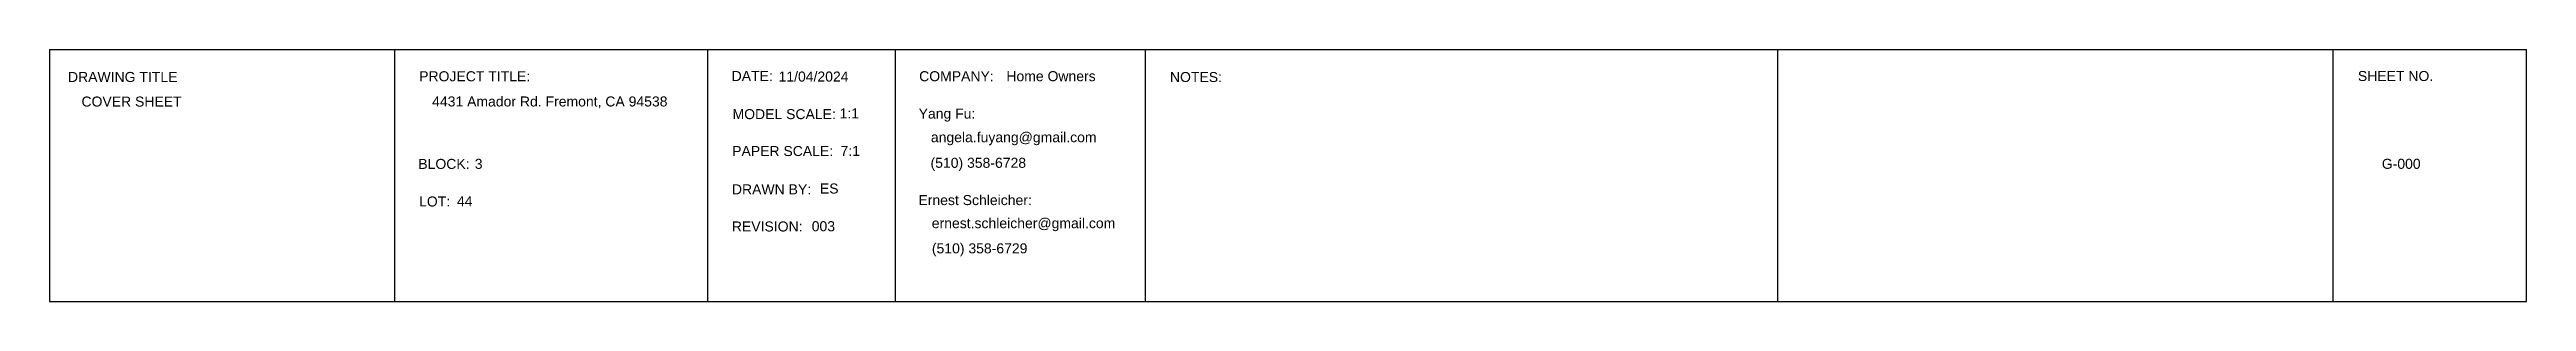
# Model space of a CAD drawing. Header units: inches. Extents: x 6 to 501, y 6 to 56.
import ezdxf

# ---------------------------------------------------------------- set-up
doc = ezdxf.new("R2010")
doc.units = ezdxf.units.IN
doc.header["$MEASUREMENT"] = 0
doc.layers.get('0').update_dxf_attribs({"color": 1})
doc.layers.add('Title Block', color=7, linetype='Continuous')
doc.layers.add('Title Block Text', color=7, linetype='Continuous')
doc.styles.get("Standard").update_dxf_attribs({"font": 'Arial.ttf', "height": 2})

msp = doc.modelspace()

# ---------------------------------------------------------------- linework, layer by layer
for p, q in [((6, 50.27), (6, 50.27)), ((6, 50.27), (6, 50.27)), ((6, 48), (6, 48)), ((6, 48), (6, 48))]:
    msp.add_line(p, q)
at = {"layer": 'Title Block'}
for p, q in [((6, 56.27), (6, 6)), ((6, 56.27), (501.14, 56.27)), ((74.98, 56.27), (74.98, 6)), ((137.55, 56.27), (137.55, 6)), ((175.04, 56.27), (175.04, 6)), ((224.99, 56.27), (224.99, 6)), ((351.49, 6), (351.49, 56.27)), ((462.52, 6), (462.52, 56.27)), ((501.14, 6), (501.14, 56.27))]:
    msp.add_line(p, q, dxfattribs=at)
at = {"layer": 'Title Block', "lineweight": -3}
msp.add_line((6, 6), (501.14, 6), dxfattribs=at)

# ---------------------------------------------------------------- texts
at = {"layer": 'Title Block Text'}
for s, p in [('DRAWING TITLE', (9.69, 49.81)), ('PROJECT TITLE:', (79.89, 49.95)), ('DATE:', (142.35, 50)), ('11/04/2024', (151.73, 49.89)), ('COMPANY:', (179.84, 49.96)), ('Home Owners', (197.27, 49.97)), ('NOTES:', (229.97, 49.8)), ('SHEET NO.', (467.44, 50)), ('COVER SHEET', (12.38, 44.9)), ('4431 Amador Rd. Fremont, CA 94538', (82.48, 44.92)), ('MODEL SCALE:', (142.53, 42.39)), ('1:1', (163.92, 42.54)), ('Yang Fu:', (179.73, 42.5)), ('angela.fuyang@gmail.com', (182.18, 37.78)), ('PAPER SCALE:', (142.46, 35.02)), ('7:1', (164.11, 35.05)), ('(510) 358-6728', (182.11, 32.67)), ('BLOCK:', (79.72, 32.45)), ('3', (91, 32.46)), ('G-000', (472.22, 32.47)), ('LOT:', (79.87, 24.95)), ('44', (87.45, 25.01)), ('DRAWN BY:', (142.41, 27.37)), ('ES', (160, 27.54)), ('Ernest Schleicher:', (179.69, 25.23)), ('REVISION:', (142.4, 19.96)), ('003', (158.36, 20.01)), ('ernest.schleicher@gmail.com', (182.36, 20.62)), ('(510) 358-6729', (182.38, 15.59))]:
    msp.add_text(s, height=2, dxfattribs=at).set_placement(p)

doc.saveas('drawing.dxf')
